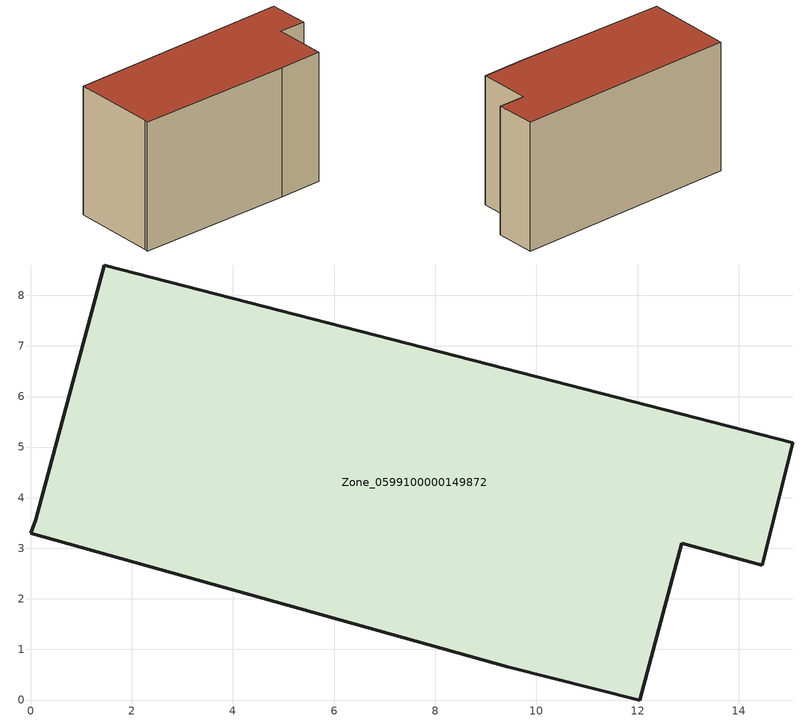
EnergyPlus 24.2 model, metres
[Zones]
Zone_0599100000149872
 floor ground (C_G): 1.45,8.6 15.07,5.08 14.46,2.66 12.87,3.1 12.04,0 9.42,0.66 0,3.3 0.1,3.56 z0
 wall outside (C_F): 0.1,3.56 0,3.3 9.42,0.66 12.04,0 12.87,3.1 14.46,2.66 15.07,5.08 1.45,8.6 0.1,3.56 z0:8.14
 roof outside (C_R): 15.07,5.08 1.45,8.6 0.1,3.56 0,3.3 9.42,0.66 12.04,0 12.87,3.1 14.46,2.66 z8.14
[BUILDING]
Pand.0599100000149872: North Axis=0; Terrain=City; Loads Convergence Tolerance Value=0.04; Temperature Convergence Tolerance Value=0.4; Solar Distribution=FullExterior; Maximum Number of Warmup Days=25; Minimum Number of Warmup Days=1
[Site:Location]
Rotterdam.The.Hague.AP_ZH_NLD Design_Conditions: Latitude=51.96; Longitude=4.45; Time Zone=1; Elevation=-4.5
[SITE:GROUNDTEMPERATURE:BUILDINGSURFACE]
18, 18, 18, 18, 18, 18, 18, 18, 18, 18, 18, 18
[MATERIAL] Thermal Absorptance=0.9; Solar Absorptance=0.7; Visible Absorptance=0.7
Name | Roughness | Thickness | Conductivity | Density | Specific Heat
G.TI.1946 | MediumSmooth | 0.15 | 1 | 540 | 1210
F.TI.1946 | Rough | 0.3 | 0.857143 | 1920 | 840
R.TI.1946 | MediumRough | 0.2 | 0.1 | 1500 | 1000
[CONSTRUCTION]
C_G: G.TI.1946
C_F: F.TI.1946
C_R: R.TI.1946
[ZONE]
Zone_0599100000149872: Type=1; Multiplier=1; Ceiling Height=Autocalculate; Volume=Autocalculate; Floor Area=autocalculate; Part of Total Floor Area=Yes
[ZONEINFILTRATION:DESIGNFLOWRATE]
Infil_Zone_0599100000149872: Zone or ZoneList or Space or SpaceList=Zone_0599100000149872; Schedule=AlwaysOn; Design Flow Rate Calculation Method=Flow/Area; Flow Rate per Floor Area=0.003; Constant Term Coefficient=1; Temperature Term Coefficient=0; Velocity Term Coefficient=0; Velocity Squared Term Coefficient=0
[HVACTEMPLATE:ZONE:IDEALLOADSAIRSYSTEM]
Zone_0599100000149872: Maximum Heating Supply Air Temperature=50; Minimum Cooling Supply Air Temperature=13; Maximum Heating Supply Air Humidity Ratio=0.0156; Minimum Cooling Supply Air Humidity Ratio=0.0077; Heating Limit=NoLimit; Cooling Limit=NoLimit; Dehumidification Control Type=ConstantSensibleHeatRatio; Cooling Sensible Heat Ratio=0.7; Dehumidification Setpoint=60; Humidification Control Type=None; Humidification Setpoint=30; Outdoor Air Method=None; Outdoor Air Flow Rate per Person=0.00944; Outdoor Air Flow Rate per Zone Floor Area=0; Outdoor Air Flow Rate per Zone=0; Demand Controlled Ventilation Type=None; Outdoor Air Economizer Type=NoEconomizer; Heat Recovery Type=None; Sensible Heat Recovery Effectiveness=0.7; Latent Heat Recovery Effectiveness=0.65
[ZONECONTROL:THERMOSTAT]
ThermostatControl_Zone_0599100000149872: Zone or ZoneList=Zone_0599100000149872; Control Type Schedule=DualSetpointControlType; Control 1=Thermostat_Zone_0599100000149872; Temperature Difference Between Cutout And Setpoint=0
[THERMOSTATSETPOINT:DUALSETPOINT]
Thermostat_Zone_0599100000149872: Heating Setpoint Temperature Schedule=HeatingSetpoint_Zone_0599100000149872; Cooling Setpoint Temperature Schedule=CoolingSetpoint_Zone_0599100000149872
[SCHEDULE:COMPACT]
HeatingSetpoint_Zone_0599100000149872: Through: 12/31, For: AllDays, Until: 24:00, 21
CoolingSetpoint_Zone_0599100000149872: Through: 12/31, For: AllDays, Until: 24:00, 24
DualSetpointControlType: Through: 12/31, For: AllDays, Until: 24:00, 4
AlwaysOn: Through: 12/31, For: AllDays, Until: 24:00, 1
